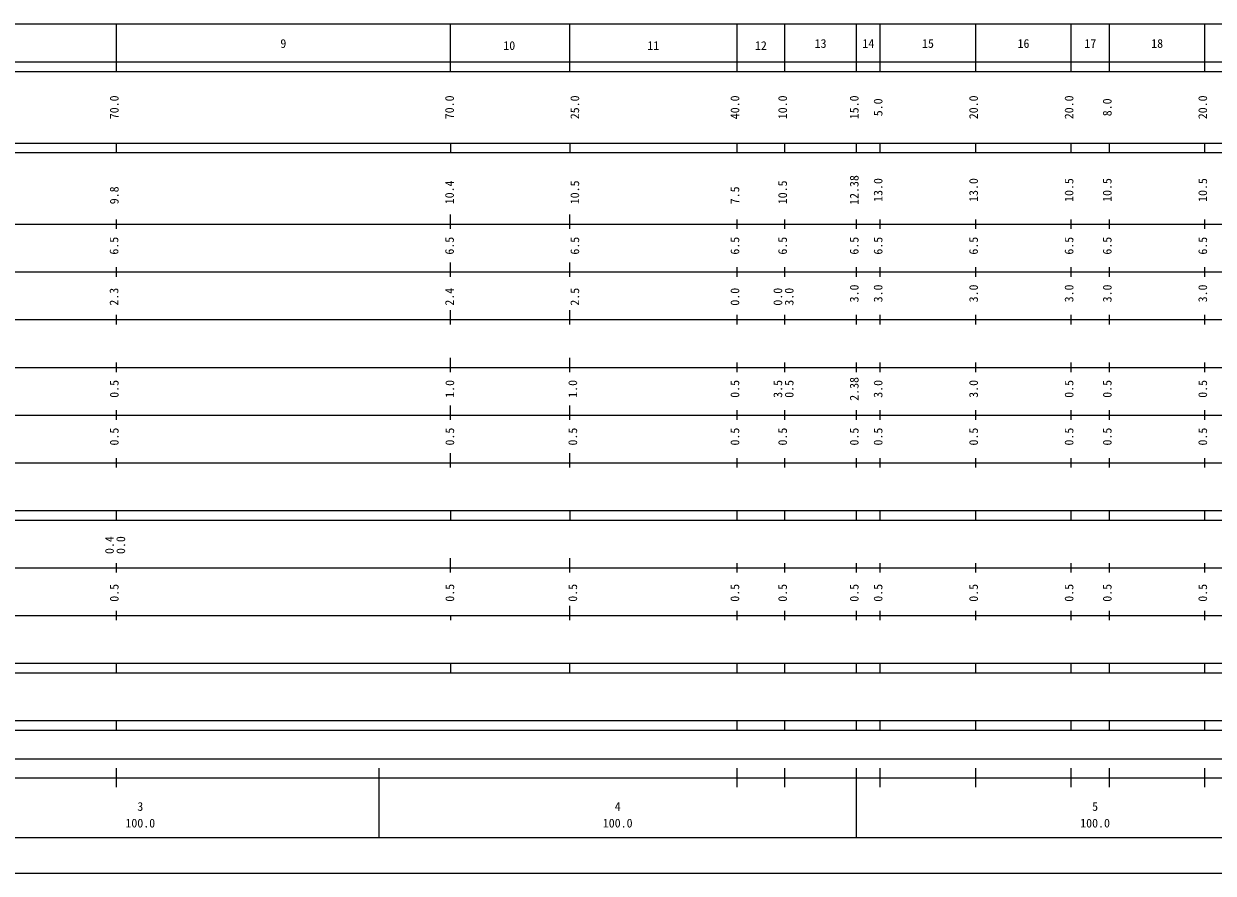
# Model space of a CAD drawing. Units: millimetres on the paper, enlarged 1000 times. Extents: x 40000 to 680000, y 20000 to 380000.
# Drawn here: x 293592 to 542739, y 20000 to 198000 of the extents above; entities that cross this region are included whole.
import ezdxf
from ezdxf.enums import TextEntityAlignment as Align

# ---------------------------------------------------------------- set-up
doc = ezdxf.new("R2010")
doc.units = ezdxf.units.MM
doc.header["$LTSCALE"] = 1000
doc.layers.add('S-SUV', color=7, linetype='Continuous', lineweight=13)
doc.styles.add('ＭＳ ゴシック', font='')
doc.styles.get('ＭＳ ゴシック').set_extended_font_data('MS Gothic')

msp = doc.modelspace()

# ---------------------------------------------------------------- linework, layer by layer
at = {"layer": 'S-SUV'}
for p, q in [((68000, 198000), (579000, 198000)), ((313000, 188000), (313000, 198000)), ((383000, 188000), (383000, 198000)), ((408000, 188000), (408000, 198000)), ((443000, 188000), (443000, 198000)), ((453000, 188000), (453000, 198000)), ((468000, 188000), (468000, 198000)), ((473000, 188000), (473000, 198000)), ((493000, 188000), (493000, 198000)), ((513000, 188000), (513000, 198000)), ((521000, 188000), (521000, 198000)), ((541000, 188000), (541000, 198000)), ((40000, 190000), (579000, 190000)), ((40000, 188000), (579000, 188000)), ((40000, 173000), (579000, 173000)), ((313000, 171000), (313000, 173000)), ((383000, 173000), (383000, 171000)), ((405647, 173000), (413322, 173000)), ((408000, 173000), (408000, 171000)), ((443000, 171000), (443000, 173000)), ((453000, 171000), (453000, 173000)), ((468000, 171000), (468000, 173000)), ((473000, 171000), (473000, 173000)), ((493000, 171000), (493000, 173000)), ((513000, 171000), (513000, 173000)), ((521000, 171000), (521000, 173000)), ((541000, 171000), (541000, 173000)), ((40000, 171000), (579000, 171000)), ((405647, 171000), (413322, 171000)), ((313000, 155000), (313000, 157000)), ((383000, 155000), (383000, 158000)), ((408000, 155000), (408000, 158000)), ((443000, 155000), (443000, 157000)), ((453000, 155000), (453000, 157000)), ((468000, 155000), (468000, 157000)), ((473000, 155000), (473000, 157000)), ((493000, 155000), (493000, 157000)), ((513000, 155000), (513000, 157000)), ((521000, 155000), (521000, 157000)), ((541000, 155000), (541000, 157000)), ((40000, 156000), (579000, 156000)), ((405647, 156000), (413322, 156000)), ((313000, 145000), (313000, 147000)), ((383000, 145000), (383000, 148000)), ((408000, 145000), (408000, 148000)), ((443000, 145000), (443000, 147000)), ((453000, 145000), (453000, 147000)), ((468000, 145000), (468000, 147000)), ((473000, 145000), (473000, 147000)), ((493000, 145000), (493000, 147000)), ((513000, 145000), (513000, 147000)), ((521000, 145000), (521000, 147000)), ((541000, 145000), (541000, 147000)), ((46000, 146000), (579000, 146000)), ((405647, 146000), (413322, 146000)), ((383000, 135000), (383000, 138000)), ((408000, 135000), (408000, 138000)), ((52000, 136000), (579000, 136000)), ((313000, 135000), (313000, 137000)), ((405647, 136000), (413322, 136000)), ((443000, 135000), (443000, 137000)), ((453000, 135000), (453000, 137000)), ((468000, 135000), (468000, 137000)), ((473000, 135000), (473000, 137000)), ((493000, 135000), (493000, 137000)), ((513000, 135000), (513000, 137000)), ((521000, 135000), (521000, 137000)), ((541000, 135000), (541000, 137000)), ((383000, 125000), (383000, 128000)), ((408000, 125000), (408000, 128000)), ((46000, 126000), (579000, 126000)), ((313000, 125000), (313000, 127000)), ((405647, 126000), (413322, 126000)), ((443000, 125000), (443000, 127000)), ((453000, 125000), (453000, 127000)), ((468000, 125000), (468000, 127000)), ((473000, 125000), (473000, 127000)), ((493000, 125000), (493000, 127000)), ((513000, 125000), (513000, 127000)), ((521000, 125000), (521000, 127000)), ((541000, 125000), (541000, 127000)), ((383000, 115000), (383000, 118000)), ((408000, 115000), (408000, 118000)), ((52000, 116000), (579000, 116000)), ((313000, 115000), (313000, 117000)), ((405647, 116000), (413322, 116000)), ((443000, 115000), (443000, 117000)), ((453000, 115000), (453000, 117000)), ((468000, 115000), (468000, 117000)), ((473000, 115000), (473000, 117000)), ((493000, 115000), (493000, 117000)), ((513000, 115000), (513000, 117000)), ((521000, 115000), (521000, 117000)), ((541000, 115000), (541000, 117000)), ((383000, 105000), (383000, 108000)), ((408000, 105000), (408000, 108000)), ((46000, 106000), (579000, 106000)), ((313000, 105000), (313000, 107000)), ((405647, 106000), (413322, 106000)), ((443000, 105000), (443000, 107000)), ((453000, 105000), (453000, 107000)), ((468000, 105000), (468000, 107000)), ((473000, 105000), (473000, 107000)), ((493000, 105000), (493000, 107000)), ((513000, 105000), (513000, 107000)), ((521000, 105000), (521000, 107000)), ((541000, 105000), (541000, 107000)), ((40000, 96000), (579000, 96000)), ((313000, 94000), (313000, 96000)), ((383000, 96000), (383000, 94000)), ((405647, 96000), (413322, 96000)), ((408000, 96000), (408000, 94000)), ((443000, 94000), (443000, 96000)), ((453000, 94000), (453000, 96000)), ((468000, 94000), (468000, 96000)), ((473000, 94000), (473000, 96000)), ((493000, 94000), (493000, 96000)), ((513000, 94000), (513000, 96000)), ((521000, 94000), (521000, 96000)), ((541000, 94000), (541000, 96000)), ((40000, 94000), (579000, 94000)), ((405647, 94000), (413322, 94000)), ((313000, 83000), (313000, 85000)), ((383000, 83000), (383000, 86000)), ((408000, 83000), (408000, 86000)), ((443000, 83000), (443000, 85000)), ((453000, 83000), (453000, 85000)), ((468000, 83000), (468000, 85000)), ((473000, 83000), (473000, 85000)), ((493000, 83000), (493000, 85000)), ((513000, 83000), (513000, 85000)), ((521000, 83000), (521000, 85000)), ((541000, 83000), (541000, 85000)), ((49000, 84000), (579000, 84000)), ((405647, 84000), (413322, 84000)), ((313000, 73000), (313000, 75000)), ((408000, 73000), (408000, 76000)), ((443000, 73000), (443000, 75000)), ((453000, 73000), (453000, 75000)), ((468000, 73000), (468000, 75000)), ((473000, 73000), (473000, 75000)), ((493000, 73000), (493000, 75000)), ((513000, 73000), (513000, 75000)), ((521000, 73000), (521000, 75000)), ((541000, 73000), (541000, 75000)), ((40000, 74000), (579000, 74000)), ((383000, 74000), (383000, 73000)), ((405647, 74000), (413322, 74000)), ((40000, 64000), (579000, 64000)), ((313000, 62000), (313000, 64000)), ((383000, 64000), (383000, 62000)), ((408000, 62000), (408000, 64000)), ((443000, 62000), (443000, 64000)), ((453000, 62000), (453000, 64000)), ((468000, 62000), (468000, 64000)), ((473000, 62000), (473000, 64000)), ((493000, 62000), (493000, 64000)), ((513000, 62000), (513000, 64000)), ((521000, 62000), (521000, 64000)), ((541000, 62000), (541000, 64000)), ((40000, 62000), (579000, 62000)), ((40000, 52000), (579000, 52000)), ((40000, 50000), (579000, 50000)), ((313000, 50000), (313000, 52000)), ((443000, 50000), (443000, 52000)), ((453000, 50000), (453000, 52000)), ((468000, 50000), (468000, 52000)), ((473000, 50000), (473000, 52000)), ((493000, 50000), (493000, 52000)), ((513000, 50000), (513000, 52000)), ((521000, 50000), (521000, 52000)), ((541000, 50000), (541000, 52000)), ((71000, 44000), (565000, 44000)), ((40000, 40000), (579000, 40000)), ((313000, 38000), (313000, 42000)), ((368000, 27500), (368000, 42000)), ((443000, 38000), (443000, 42000)), ((453000, 38000), (453000, 42000)), ((468000, 27500), (468000, 42000)), ((473000, 38000), (473000, 42000)), ((493000, 38000), (493000, 42000)), ((513000, 38000), (513000, 42000)), ((521000, 38000), (521000, 42000)), ((541000, 38000), (541000, 42000)), ((68000, 27500), (579000, 27500)), ((40000, 20000), (680000, 20000))]:
    msp.add_line(p, q, dxfattribs=at)

# ---------------------------------------------------------------- texts
at = {"layer": 'S-SUV', "style": 'ＭＳ ゴシック'}
for s, p in [('9', (347336, 192405)), ('13', (459250, 192405)), ('14', (469250, 192405)), ('15', (481750, 192405)), ('16', (501750, 192405)), ('17', (515750, 192405)), ('18', (529750, 192405)), ('10', (394039, 191969)), ('11', (424211, 191969)), ('12', (446750, 191969)), ('3', (317375, 32523)), ('4', (417375, 32523)), ('5', (517375, 32523)), ('100.0', (314875, 29033)), ('100.0', (414875, 29033)), ('100.0', (514875, 29033))]:
    msp.add_text(s, height=1833, dxfattribs=at).set_placement(p, align=Align.BOTTOM_LEFT)
for s, p in [('70.0', (314000, 178000)), ('70.0', (384228, 178000)), ('25.0', (410474, 178000)), ('40.0', (444010, 178000)), ('10.0', (454000, 178000)), ('15.0', (469000, 178000)), ('5.0', (474000, 178625)), ('20.0', (494000, 178000)), ('20.0', (514000, 178000)), ('8.0', (522000, 178625)), ('20.0', (542000, 178000)), ('10.4', (384228, 160180)), ('10.5', (410474, 160180)), ('10.5', (454000, 160180)), ('12.38', (469000, 160049)), ('13.0', (474000, 160674)), ('13.0', (494000, 160674)), ('10.5', (514000, 160674)), ('10.5', (522000, 160674)), ('10.5', (542000, 160674)), ('9.8', (314000, 160180)), ('7.5', (444010, 160180)), ('6.5', (313947, 149625)), ('6.5', (384228, 149625)), ('6.5', (410474, 149625)), ('6.5', (444010, 149625)), ('6.5', (454000, 149625)), ('6.5', (469000, 149625)), ('6.5', (474000, 149625)), ('6.5', (494000, 149625)), ('6.5', (514000, 149625)), ('6.5', (522000, 149625)), ('6.5', (542000, 149625)), ('2.3', (313947, 138934)), ('2.4', (384228, 138934)), ('2.5', (410474, 138934)), ('0.0', (444010, 138934)), ('0.0', (453000, 138934)), ('3.0', (455370, 138934)), ('3.0', (469000, 139625)), ('3.0', (474000, 139625)), ('3.0', (494000, 139625)), ('3.0', (514000, 139625)), ('3.0', (522000, 139625)), ('3.0', (542000, 139625)), ('0.5', (314000, 119625)), ('1.0', (384291, 119625)), ('1.0', (410045, 119625)), ('0.5', (444010, 119625)), ('3.5', (453000, 119625)), ('0.5', (455370, 119625)), ('2.38', (469000, 119000)), ('3.0', (474000, 119625)), ('3.0', (494000, 119625)), ('0.5', (514000, 119625)), ('0.5', (522000, 119625)), ('0.5', (542000, 119625)), ('0.5', (314000, 109625)), ('0.5', (384291, 109625)), ('0.5', (410045, 109625)), ('0.5', (444010, 109625)), ('0.5', (454000, 109625)), ('0.5', (469000, 109625)), ('0.5', (474000, 109625)), ('0.5', (494000, 109625)), ('0.5', (514000, 109625)), ('0.5', (522000, 109625)), ('0.5', (542000, 109625)), ('0.4', (313000, 86889)), ('0.0', (315370, 86889)), ('0.5', (314000, 76889)), ('0.5', (384291, 76889)), ('0.5', (410045, 76889)), ('0.5', (444000, 76889)), ('0.5', (454000, 76889)), ('0.5', (469000, 76889)), ('0.5', (474000, 76889)), ('0.5', (494000, 76889)), ('0.5', (514000, 76889)), ('0.5', (522000, 76889)), ('0.5', (542000, 76889))]:
    msp.add_text(s, height=1833, rotation=90, dxfattribs=at).set_placement(p, align=Align.BOTTOM_LEFT)

doc.saveas('drawing.dxf')
